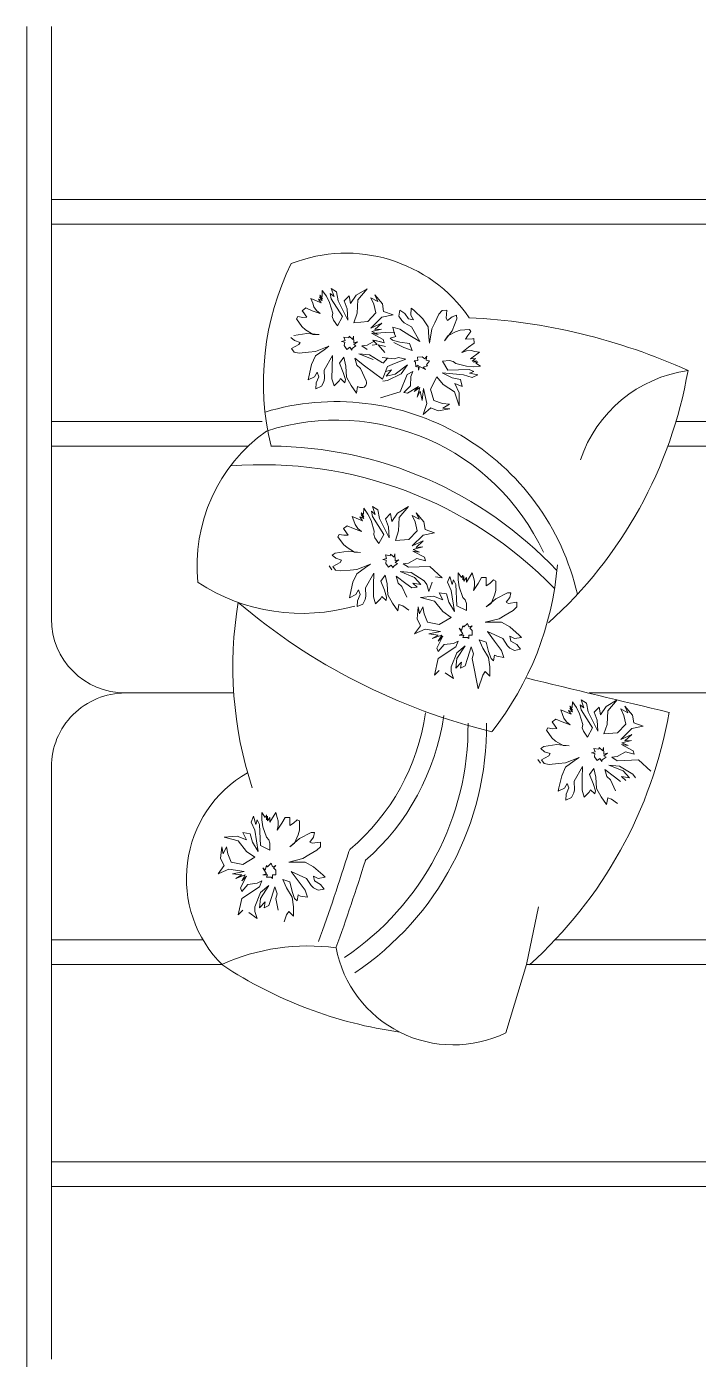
# Model space of a CAD drawing. Header units: inches. Extents: x 921646 to 2157952, y -92667 to 262089.
# Drawn here: x 2000864 to 2001343, y 203567 to 204517 of the extents above; entities that cross this region are included whole.
import ezdxf

# ---------------------------------------------------------------- set-up
doc = ezdxf.new("R2010")
doc.units = ezdxf.units.IN
doc.header["$MEASUREMENT"] = 0
doc.layers.add('09-DIMOUT', color=251, linetype='Continuous', lineweight=9)
doc.layers.add('13-VATDUNG', color=104, linetype='Continuous', lineweight=13)

# ---------------------------------------------------------------- blocks, each defined once
blk = doc.blocks.new('SSSSSSSSS')
at = {"layer": '13-VATDUNG'}
for p, q in [((1578508.7, 81948.4), (1578508.7, 80268.4)), ((1578488.7, 80868.4), (1578488.7, 81348.4)), ((1577913.6, 81208.4), (1578488.7, 81208.4)), ((1577913.6, 81188.4), (1578488.7, 81188.4)), ((1578120.3, 81083.9), (1578103.4, 81028.4)), ((1577913.6, 81028.4), (1578103.4, 81028.4)), ((1578103.4, 81028.4), (1578093.7, 80981.7)), ((1578350.4, 81028.4), (1578488.7, 81028.4)), ((1577913.6, 81008.4), (1578080.2, 81008.4)), ((1578365.8, 81008.4), (1578488.7, 81008.4)), ((1578292.3, 80981.6), (1578292.3, 80989.2)), ((1578292.3, 80989.2), (1578296.1, 80985.4)), ((1578298, 80988.3), (1578300, 80994)), ((1578321.9, 80991.2), (1578328.5, 80986.4)), ((1578323.8, 80985.4), (1578321.9, 80991.2)), ((1578293.3, 80974), (1578292.3, 80981.6)), ((1578296.1, 80985.4), (1578298, 80988.3)), ((1578304.7, 80984.5), (1578306.6, 80975)), ((1578310.4, 80975), (1578312.3, 80980.7)), ((1578312.3, 80980.7), (1578316.1, 80982.6)), ((1578315.2, 80977.8), (1578320, 80982.6)), ((1578316.1, 80982.6), (1578315.2, 80977.8)), ((1578320, 80982.6), (1578319, 80975)), ((1578319, 80970.2), (1578323.8, 80981.6)), ((1578323.8, 80981.6), (1578323.8, 80985.4)), ((1578333.3, 80984.5), (1578337.1, 80988.3)), ((1578337.1, 80988.3), (1578334.2, 80975)), ((1578267.6, 80967.3), (1578272.3, 80968.3)), ((1578272.3, 80968.3), (1578276.1, 80966.4)), ((1578282.8, 80968.3), (1578280.9, 80974)), ((1578280.9, 80974), (1578286.6, 80973.1)), ((1578288.5, 80960.7), (1578282.8, 80968.3)), ((1578286.6, 80973.1), (1578288.5, 80972.1)), ((1578288.5, 80972.1), (1578289.5, 80976.9)), ((1578289.5, 80976.9), (1578291.4, 80975)), ((1578291.4, 80975), (1578293.3, 80969.2)), ((1578298, 80966.4), (1578293.3, 80974)), ((1578293.3, 80969.2), (1578295.2, 80961.6)), ((1578306.6, 80975), (1578305.7, 80971.2)), ((1578305.7, 80971.2), (1578307.6, 80965.4)), ((1578307.6, 80965.4), (1578310.4, 80975)), ((1578319, 80975), (1578312.3, 80964.5)), ((1578312.3, 80964.5), (1578319, 80970.2)), ((1578334.2, 80975), (1578320, 80965.4)), ((1578329.5, 80963.5), (1578334.2, 80969.2)), ((1578334.2, 80969.2), (1578335.2, 80966.4)), ((1578266.6, 80957.8), (1578272.3, 80958.8)), ((1578268.5, 80955.9), (1578266.6, 80957.8)), ((1578270.4, 80963.5), (1578267.6, 80967.3)), ((1578275.2, 80960.7), (1578270.4, 80963.5)), ((1578272.3, 80958.8), (1578276.1, 80956.9)), ((1578276.1, 80956.9), (1578275.2, 80960.7)), ((1578276.1, 80966.4), (1578278, 80964.5)), ((1578278, 80964.5), (1578281.9, 80958.8)), ((1578281.9, 80958.8), (1578294.2, 80953.1)), ((1578294.2, 80953.1), (1578288.5, 80960.7)), ((1578295.2, 80961.6), (1578300.9, 80959.7)), ((1578300.9, 80959.7), (1578298, 80966.4)), ((1578309.5, 80955.9), (1578309.5, 80958.8)), ((1578309.5, 80958.8), (1578310.4, 80957.8)), ((1578310.4, 80957.8), (1578314.2, 80957.8)), ((1578314.2, 80957.8), (1578313.3, 80955.9)), ((1578320, 80965.4), (1578318, 80960.7)), ((1578318, 80960.7), (1578321.9, 80962.6)), ((1578321.9, 80962.6), (1578329.5, 80963.5)), ((1578335.2, 80966.4), (1578330.4, 80956.9)), ((1578330.4, 80956.9), (1578334.2, 80960.7)), ((1578334.2, 80960.7), (1578331.4, 80955.9)), ((1578331.4, 80955.9), (1578339, 80958.8)), ((1578339, 80958.8), (1578334.2, 80955.9)), ((1578276.1, 80949.2), (1578268.5, 80955.9)), ((1578282.8, 80945.4), (1578276.1, 80949.2)), ((1578306.6, 80955.9), (1578309.5, 80955.9)), ((1578306.6, 80952.1), (1578306.6, 80955.9)), ((1578308.5, 80950.2), (1578306.6, 80952.1)), ((1578306.6, 80948.3), (1578308.5, 80950.2)), ((1578309.5, 80949.2), (1578306.6, 80948.3)), ((1578310.4, 80946.4), (1578309.5, 80949.2)), ((1578313.3, 80949.2), (1578310.4, 80946.4)), ((1578313.3, 80955.9), (1578317.1, 80955.9)), ((1578314.2, 80948.3), (1578313.3, 80949.2)), ((1578317.1, 80955.9), (1578314.2, 80955)), ((1578314.2, 80955), (1578317.1, 80950.2)), ((1578315.2, 80952.1), (1578314.2, 80948.3)), ((1578317.1, 80950.2), (1578315.2, 80952.1)), ((1578333.3, 80947.3), (1578323.8, 80941.6)), ((1578341.9, 80955), (1578332.3, 80953.1)), ((1578332.3, 80953.1), (1578344.7, 80951.1)), ((1578342.8, 80945.4), (1578333.3, 80947.3)), ((1578334.2, 80955.9), (1578341.9, 80955)), ((1578344.7, 80951.1), (1578353.3, 80955)), ((1578353.3, 80955), (1578348.5, 80948.3)), ((1578348.5, 80948.3), (1578351.4, 80942.6)), ((1578270.4, 80933.1), (1578273.3, 80935.9)), ((1578273.3, 80935.9), (1578279.9, 80939.7)), ((1578279.9, 80939.7), (1578284.7, 80942.6)), ((1578291.4, 80945.4), (1578282.8, 80945.4)), ((1578284.7, 80942.6), (1578296.1, 80945.4)), ((1578296.1, 80945.4), (1578291.4, 80945.4)), ((1578319, 80932.1), (1578311.4, 80935.9)), ((1578311.4, 80935.9), (1578311.4, 80930.2)), ((1578325.7, 80929.2), (1578320.9, 80936.9)), ((1578320.9, 80936.9), (1578323.8, 80919.7)), ((1578323.8, 80941.6), (1578330.4, 80936.9)), ((1578330.4, 80936.9), (1578337.1, 80928.3)), ((1578345.7, 80938.8), (1578342.8, 80945.4)), ((1578346.6, 80933.1), (1578345.7, 80938.8)), ((1578349.5, 80938.8), (1578346.6, 80933.1)), ((1578350.4, 80933.1), (1578349.5, 80938.8)), ((1578351.4, 80942.6), (1578350.4, 80933.1)), ((1578270.4, 80929.2), (1578270.4, 80933.1)), ((1578277.1, 80930.2), (1578270.4, 80929.2)), ((1578275.2, 80921.6), (1578276.1, 80925.4)), ((1578276.1, 80925.4), (1578279, 80929.2)), ((1578279, 80929.2), (1578277.1, 80930.2)), ((1578287.6, 80926.4), (1578278, 80921.6)), ((1578295.2, 80933.1), (1578287.6, 80926.4)), ((1578288.5, 80923.5), (1578291.4, 80930.2)), ((1578291.4, 80930.2), (1578295.2, 80933.1)), ((1578311.4, 80930.2), (1578312.3, 80927.3)), ((1578312.3, 80927.3), (1578314.2, 80925.4)), ((1578314.2, 80925.4), (1578317.1, 80916.9)), ((1578320, 80915), (1578319, 80932.1)), ((1578327.6, 80922.6), (1578325.7, 80929.2)), ((1578338.1, 80924.5), (1578330.4, 80927.3)), ((1578330.4, 80927.3), (1578333.3, 80921.6)), ((1578337.1, 80928.3), (1578348.5, 80925.4)), ((1578348.5, 80925.4), (1578338.1, 80924.5)), ((1578278, 80921.6), (1578275.2, 80921.6)), ((1578287.6, 80919.7), (1578288.5, 80923.5)), ((1578287.6, 80912.1), (1578287.6, 80919.7)), ((1578292.3, 80914), (1578289.5, 80911.1)), ((1578295.2, 80915.9), (1578292.3, 80914)), ((1578295.2, 80910.2), (1578295.2, 80915.9)), ((1578301.9, 80914), (1578299, 80909.2)), ((1578301.9, 80914), (1578299, 80909.2)), ((1578305.7, 80919.7), (1578301.9, 80914)), ((1578305.7, 80919.7), (1578301.9, 80914)), ((1578304.7, 80915.9), (1578305.7, 80919.7)), ((1578304.7, 80912.1), (1578304.7, 80915.9)), ((1578304.7, 80912.1), (1578304.7, 80915.9)), ((1578317.1, 80916.9), (1578318, 80911.1)), ((1578317.1, 80916.9), (1578318, 80911.1)), ((1578321.9, 80911.1), (1578320, 80915)), ((1578321.9, 80911.1), (1578320, 80915)), ((1578322.8, 80915), (1578321.9, 80911.1)), ((1578322.8, 80915), (1578321.9, 80911.1)), ((1578324.7, 80908.3), (1578322.8, 80915)), ((1578323.8, 80919.7), (1578326.6, 80913)), ((1578323.8, 80919.7), (1578326.6, 80913)), ((1578333.3, 80921.6), (1578327.6, 80922.6)), ((1578289.5, 80911.1), (1578287.6, 80912.1)), ((1578295.2, 80909.2), (1578295.2, 80910.2)), ((1578299, 80909.2), (1578295.2, 80909.2)), ((1578305.7, 80909.2), (1578304.7, 80912.1)), ((1578305.7, 80909.2), (1578304.7, 80912.1)), ((1578306.6, 80905.4), (1578305.7, 80909.2)), ((1578311.4, 80913), (1578306.6, 80905.4)), ((1578311.4, 80909.2), (1578311.4, 80913)), ((1578311.4, 80909.2), (1578311.4, 80913)), ((1578313.3, 80912.1), (1578311.4, 80909.2)), ((1578313.3, 80912.1), (1578311.4, 80909.2)), ((1578313.3, 80908.3), (1578313.3, 80912.1)), ((1578314.2, 80911.1), (1578313.3, 80908.3)), ((1578314.2, 80907.3), (1578314.2, 80911.1)), ((1578315.2, 80909.2), (1578314.2, 80907.3)), ((1578318, 80905.4), (1578315.2, 80909.2)), ((1578318, 80911.1), (1578318, 80905.4)), ((1578326.6, 80913), (1578324.7, 80908.3)), ((1578034.4, 80894.6), (1578029.6, 80898.1)), ((1578037.6, 80893.4), (1578034.4, 80894.6)), ((1578038.5, 80898.7), (1578037.6, 80893.4)), ((1578042.9, 80892.5), (1578038.5, 80898.7)), ((1578046.6, 80885.7), (1578042.9, 80892.5)), ((1578056.7, 80892.9), (1578052.6, 80888.8)), ((1578058.4, 80887.1), (1578056.7, 80892.9)), ((1578067, 80893.2), (1578065, 80889.4)), ((1578071.4, 80895.2), (1578067, 80893.2)), ((1578071.3, 80890.4), (1578071.4, 80895.2)), ((1578031.2, 80887.6), (1578035.2, 80878.7)), ((1578047.1, 80876.7), (1578046.6, 80885.7)), ((1578048, 80890.2), (1578047.6, 80887.6)), ((1578047.6, 80887.6), (1578049.4, 80881.8)), ((1578051.6, 80886.9), (1578048, 80890.2)), ((1578049.4, 80881.8), (1578052.2, 80874.5)), ((1578052.6, 80888.8), (1578051.6, 80886.9)), ((1578058.2, 80877.6), (1578058.4, 80887.1)), ((1578065, 80889.4), (1578064.5, 80886.8)), ((1578064.5, 80886.8), (1578064.7, 80879.9)), ((1578069.1, 80885.3), (1578071.3, 80890.4)), ((1578070.5, 80881.7), (1578069.1, 80885.3)), ((1578072.5, 80885.5), (1578070.5, 80881.7)), ((1578077.7, 80888), (1578072.5, 80885.5)), ((1578074.9, 80875.5), (1578077.3, 80885.3)), ((1578077.3, 80885.3), (1578077.7, 80888)), ((1578002.6, 80871.9), (1578012.7, 80862.7)), ((1578017.3, 80874.2), (1578015.1, 80877.3)), ((1578027.9, 80867.7), (1578017.3, 80874.2)), ((1578019.9, 80877.2), (1578025.1, 80871.6)), ((1578026.5, 80876.1), (1578019.9, 80877.2)), ((1578023, 80879.4), (1578026.5, 80876.1)), ((1578025.1, 80871.6), (1578036.6, 80866.9)), ((1578032.1, 80876.5), (1578027.2, 80880.1)), ((1578039.9, 80870.4), (1578032.1, 80876.5)), ((1578035.2, 80878.7), (1578038.2, 80876.2)), ((1578038.2, 80876.2), (1578039.9, 80870.4)), ((1578048.7, 80869.6), (1578047.1, 80876.7)), ((1578052.2, 80874.5), (1578048.7, 80869.6)), ((1578064.7, 80879.9), (1578058, 80868.1)), ((1578058, 80868.1), (1578058.2, 80877.6)), ((1578071.7, 80868.5), (1578074.9, 80875.5)), ((1578012.7, 80862.7), (1578029.8, 80863.3)), ((1578030, 80859.8), (1578023.2, 80856.2)), ((1578036.6, 80866.9), (1578027.9, 80867.7)), ((1578029.8, 80863.3), (1578034.2, 80860.5)), ((1578034.2, 80860.5), (1578030, 80859.8)), ((1578042, 80862.6), (1578038.9, 80860.4)), ((1578038.9, 80860.4), (1578040.8, 80859.4)), ((1578042.2, 80863.9), (1578042, 80862.6)), ((1578043.9, 80861.6), (1578042.2, 80863.9)), ((1578046.2, 80863.2), (1578043.9, 80861.6)), ((1578048.4, 80860.1), (1578046.2, 80863.2)), ((1578048, 80857.5), (1578048.4, 80860.1)), ((1578071.8, 80865.1), (1578060.8, 80860.8)), ((1578060.8, 80860.8), (1578064.7, 80863.5)), ((1578064.7, 80863.5), (1578071.7, 80868.5)), ((1578077.4, 80865.5), (1578071.8, 80865.1)), ((1578085, 80866.3), (1578077.4, 80865.5)), ((1578089, 80865.6), (1578085, 80866.3)), ((1578085.2, 80859.4), (1578091.2, 80862.5)), ((1578091.2, 80862.5), (1578089, 80865.6)), ((1578094.3, 80862.3), (1578092, 80865.4)), ((1578016, 80858.1), (1578016.9, 80855.2)), ((1578023.2, 80856.2), (1578016, 80858.1)), ((1578016.9, 80855.2), (1578026.3, 80850.2)), ((1578026.1, 80848.9), (1578018.2, 80846.8)), ((1578026.3, 80850.2), (1578021, 80851.1)), ((1578021, 80851.1), (1578026.1, 80848.9)), ((1578040.8, 80859.4), (1578037.7, 80857.2)), ((1578037.7, 80857.2), (1578040.6, 80858)), ((1578040.6, 80858), (1578041, 80852.5)), ((1578041, 80852.5), (1578041.5, 80855.2)), ((1578041.5, 80855.2), (1578044.4, 80852.6)), ((1578044.4, 80852.6), (1578044.7, 80853.9)), ((1578044.7, 80853.9), (1578048.7, 80853.3)), ((1578047.8, 80856.1), (1578050.7, 80857)), ((1578048.7, 80853.3), (1578047.8, 80856.1)), ((1578050.7, 80857), (1578048, 80857.5)), ((1578073.6, 80851.1), (1578068.8, 80851.2)), ((1578068.8, 80851.2), (1578078.9, 80850.2)), ((1578079.8, 80847.4), (1578073.6, 80851.1)), ((1578078.9, 80850.2), (1578089.4, 80851.9)), ((1578084.2, 80857.5), (1578085.2, 80859.4)), ((1578088.7, 80856.1), (1578084.2, 80857.5)), ((1578091.7, 80853.5), (1578088.7, 80856.1)), ((1578089.4, 80851.9), (1578091.7, 80853.5)), ((1578026.9, 80846), (1578018, 80837.2)), ((1578023.7, 80847.2), (1578018.1, 80842)), ((1578018.1, 80842), (1578026.9, 80846)), ((1578018.2, 80846.8), (1578023.7, 80847.2)), ((1578022.8, 80833.7), (1578029.5, 80840.8)), ((1578029.5, 80840.8), (1578040.6, 80841.6)), ((1578040.6, 80841.6), (1578037.9, 80833.9)), ((1578046.2, 80830.5), (1578045.7, 80839.4)), ((1578045.7, 80839.4), (1578053.3, 80823.8)), ((1578050, 80836.7), (1578054, 80844.2)), ((1578054, 80844.2), (1578057.3, 80839.5)), ((1578057.3, 80839.5), (1578058.2, 80836.6)), ((1578082.8, 80844.8), (1578079.8, 80847.4)), ((1578087.2, 80838.6), (1578082.8, 80844.8)), ((1578086.2, 80836.7), (1578087.2, 80838.6)), ((1578018, 80837.2), (1578008.8, 80835.4)), ((1578008.8, 80835.4), (1578016.5, 80832.7)), ((1578016.5, 80832.7), (1578017.5, 80826.4)), ((1578024.4, 80826.6), (1578022.8, 80833.7)), ((1578037.9, 80833.9), (1578037.4, 80823)), ((1578048.5, 80823.9), (1578046.2, 80830.5)), ((1578059.1, 80822.1), (1578050, 80836.7)), ((1578058.2, 80836.6), (1578057.7, 80834)), ((1578057.7, 80834), (1578060.4, 80825.3)), ((1578068, 80834.3), (1578074.4, 80831.9)), ((1578071, 80831.8), (1578068, 80834.3)), ((1578068, 80834.3), (1578074.4, 80831.9)), ((1578073.2, 80828.7), (1578071, 80831.8)), ((1578073.2, 80828.7), (1578071, 80831.8)), ((1578074.1, 80825.8), (1578073.2, 80828.7)), ((1578074.1, 80825.8), (1578073.2, 80828.7)), ((1578074.4, 80831.9), (1578079.5, 80829.6)), ((1578074.4, 80831.9), (1578079.5, 80829.6)), ((1578078.8, 80837.3), (1578082.2, 80837.4)), ((1578082.1, 80832.6), (1578078.8, 80837.3)), ((1578079.5, 80829.6), (1578082.6, 80831.8)), ((1578082.6, 80831.8), (1578082.1, 80832.6)), ((1578082.2, 80837.4), (1578086.2, 80836.7)), ((1578017.5, 80826.4), (1578023.8, 80819.2)), ((1578021.3, 80824.4), (1578026.9, 80821.4)), ((1578023.8, 80819.2), (1578021.3, 80824.4)), ((1578026.9, 80821.4), (1578024.4, 80826.6)), ((1578037.4, 80823), (1578029.8, 80814.1)), ((1578029.8, 80814.1), (1578038.9, 80819.4)), ((1578038.9, 80819.4), (1578043.4, 80826.1)), ((1578043.4, 80826.1), (1578044.4, 80819.8)), ((1578044.4, 80819.8), (1578048.5, 80823.9)), ((1578053.3, 80823.8), (1578054.8, 80816.7)), ((1578053.3, 80823.8), (1578054.8, 80816.7)), ((1578054.8, 80816.7), (1578059.1, 80813.9)), ((1578056.8, 80820.5), (1578059.8, 80817.9)), ((1578056.8, 80820.5), (1578059.8, 80817.9)), ((1578059.1, 80813.9), (1578056.8, 80820.5)), ((1578059.8, 80817.9), (1578059.1, 80822.1)), ((1578059.8, 80817.9), (1578059.1, 80822.1)), ((1578060.4, 80825.3), (1578062.9, 80820.1)), ((1578060.4, 80825.3), (1578062.9, 80820.1)), ((1578062.9, 80820.1), (1578066.2, 80815.5)), ((1578066, 80822.3), (1578068.4, 80820.6)), ((1578068.2, 80819.2), (1578066, 80822.3)), ((1578066.2, 80823.7), (1578069.4, 80822.5)), ((1578066.2, 80823.7), (1578069.4, 80822.5)), ((1578068.4, 80820.6), (1578066.2, 80823.7)), ((1578066.2, 80815.5), (1578066.3, 80820.2)), ((1578066.3, 80820.2), (1578068.2, 80819.2)), ((1578069.4, 80822.5), (1578067.2, 80825.6)), ((1578067.2, 80825.6), (1578075.5, 80822.1)), ((1578069.4, 80822.5), (1578067.2, 80825.6)), ((1578075.5, 80822.1), (1578074.1, 80825.8)), ((1577948.7, 80808.4), (1578052.7, 80808.4)), ((1578340.8, 80808.4), (1578428.7, 80808.4)), ((1578340.8, 80808.4), (1578428.7, 80808.4)), ((1578133.1, 80787.3), (1578133.1, 80794.9)), ((1578133.1, 80794.9), (1578136.9, 80791.1)), ((1578138.8, 80793.9), (1578142.5, 80805)), ((1578142.5, 80805), (1578147.4, 80780.6)), ((1578164.6, 80791.1), (1578162.6, 80796.8)), ((1578162.6, 80796.8), (1578169.3, 80792)), ((1578134.1, 80779.6), (1578133.1, 80787.3)), ((1578136.9, 80791.1), (1578138.8, 80793.9)), ((1578151.2, 80780.6), (1578153.1, 80786.3)), ((1578153.1, 80786.3), (1578156.9, 80788.2)), ((1578156, 80783.4), (1578160.7, 80788.2)), ((1578156.9, 80788.2), (1578156, 80783.4)), ((1578160.7, 80788.2), (1578159.8, 80780.6)), ((1578159.8, 80775.8), (1578164.6, 80787.3)), ((1578164.6, 80787.3), (1578164.6, 80791.1)), ((1578174.1, 80790.1), (1578177.9, 80793.9)), ((1578177.9, 80793.9), (1578175, 80780.6)), ((1578108.4, 80773), (1578113.1, 80773.9)), ((1578113.1, 80773.9), (1578116.9, 80772)), ((1578123.6, 80773.9), (1578121.7, 80779.6)), ((1578121.7, 80779.6), (1578127.4, 80778.7)), ((1578129.3, 80766.3), (1578123.6, 80773.9)), ((1578127.4, 80778.7), (1578129.3, 80777.7)), ((1578129.3, 80777.7), (1578130.3, 80782.5)), ((1578130.3, 80782.5), (1578132.2, 80780.6)), ((1578132.2, 80780.6), (1578134.1, 80774.9)), ((1578138.8, 80772), (1578134.1, 80779.6)), ((1578134.1, 80774.9), (1578136, 80767.3)), ((1578147.4, 80780.6), (1578146.5, 80776.8)), ((1578146.5, 80776.8), (1578148.4, 80771.1)), ((1578148.4, 80771.1), (1578151.2, 80780.6)), ((1578159.8, 80780.6), (1578153.1, 80770.1)), ((1578153.1, 80770.1), (1578159.8, 80775.8)), ((1578175, 80780.6), (1578160.7, 80771.1)), ((1578170.3, 80769.2), (1578175, 80774.9)), ((1578175, 80774.9), (1578176, 80772)), ((1578107.4, 80763.4), (1578113.1, 80764.4)), ((1578109.3, 80761.5), (1578107.4, 80763.4)), ((1578111.2, 80769.2), (1578108.4, 80773)), ((1578116, 80766.3), (1578111.2, 80769.2)), ((1578113.1, 80764.4), (1578116.9, 80762.5)), ((1578116.9, 80762.5), (1578116, 80766.3)), ((1578116.9, 80772), (1578118.8, 80770.1)), ((1578118.8, 80770.1), (1578122.6, 80764.4)), ((1578122.6, 80764.4), (1578135, 80758.7)), ((1578135, 80758.7), (1578129.3, 80766.3)), ((1578136, 80767.3), (1578141.7, 80765.3)), ((1578141.7, 80765.3), (1578138.8, 80772)), ((1578150.3, 80761.5), (1578150.3, 80764.4)), ((1578150.3, 80764.4), (1578151.2, 80763.4)), ((1578151.2, 80763.4), (1578155, 80763.4)), ((1578155, 80763.4), (1578154.1, 80761.5)), ((1578160.7, 80771.1), (1578158.8, 80766.3)), ((1578158.8, 80766.3), (1578162.6, 80768.2)), ((1578162.6, 80768.2), (1578170.3, 80769.2)), ((1578176, 80772), (1578171.2, 80762.5)), ((1578171.2, 80762.5), (1578175, 80766.3)), ((1578175, 80766.3), (1578172.2, 80761.5)), ((1578172.2, 80761.5), (1578179.8, 80764.4)), ((1578179.8, 80764.4), (1578175, 80761.5)), ((1578116.9, 80754.9), (1578109.3, 80761.5)), ((1578123.6, 80751.1), (1578116.9, 80754.9)), ((1578147.4, 80761.5), (1578150.3, 80761.5)), ((1578147.4, 80757.7), (1578147.4, 80761.5)), ((1578149.3, 80755.8), (1578147.4, 80757.7)), ((1578147.4, 80753.9), (1578149.3, 80755.8)), ((1578150.3, 80754.9), (1578147.4, 80753.9)), ((1578151.2, 80752), (1578150.3, 80754.9)), ((1578154.1, 80754.9), (1578151.2, 80752)), ((1578154.1, 80761.5), (1578157.9, 80761.5)), ((1578155, 80753.9), (1578154.1, 80754.9)), ((1578157.9, 80761.5), (1578155, 80760.6)), ((1578155, 80760.6), (1578157.9, 80755.8)), ((1578156, 80757.7), (1578155, 80753.9)), ((1578157.9, 80755.8), (1578156, 80757.7)), ((1578174.1, 80753), (1578164.6, 80747.3)), ((1578182.6, 80760.6), (1578173.1, 80758.7)), ((1578173.1, 80758.7), (1578185.5, 80756.8)), ((1578183.6, 80751.1), (1578174.1, 80753)), ((1578175, 80761.5), (1578182.6, 80760.6)), ((1578185.5, 80756.8), (1578194.1, 80760.6)), ((1578194.1, 80760.6), (1578189.3, 80753.9)), ((1578189.3, 80753.9), (1578192.2, 80748.2)), ((1578111.2, 80738.7), (1578114.1, 80741.5)), ((1578114.1, 80741.5), (1578120.7, 80745.3)), ((1578120.7, 80745.3), (1578125.5, 80748.2)), ((1578132.2, 80751.1), (1578123.6, 80751.1)), ((1578125.5, 80748.2), (1578136.9, 80751.1)), ((1578136.9, 80751.1), (1578132.2, 80751.1)), ((1578159.8, 80737.7), (1578152.2, 80741.5)), ((1578152.2, 80741.5), (1578152.2, 80735.8)), ((1578166.5, 80734.9), (1578161.7, 80742.5)), ((1578161.7, 80742.5), (1578164.6, 80725.3)), ((1578164.6, 80747.3), (1578171.2, 80742.5)), ((1578171.2, 80742.5), (1578177.9, 80733.9)), ((1578186.5, 80744.4), (1578183.6, 80751.1)), ((1578187.4, 80738.7), (1578186.5, 80744.4)), ((1578190.3, 80744.4), (1578187.4, 80738.7)), ((1578191.2, 80738.7), (1578190.3, 80744.4)), ((1578192.2, 80748.2), (1578191.2, 80738.7)), ((1578203.6, 80737.8), (1578198.7, 80741.4)), ((1578207.7, 80741.9), (1578206.8, 80736.6)), ((1578212.1, 80735.7), (1578207.7, 80741.9)), ((1578488.7, 80748.4), (1578488.7, 80268.4)), ((1578111.2, 80734.9), (1578111.2, 80738.7)), ((1578117.9, 80735.8), (1578111.2, 80734.9)), ((1578116, 80727.2), (1578116.9, 80731.1)), ((1578116.9, 80731.1), (1578119.8, 80734.9)), ((1578119.8, 80734.9), (1578117.9, 80735.8)), ((1578128.4, 80732), (1578118.8, 80727.2)), ((1578136, 80738.7), (1578128.4, 80732)), ((1578129.3, 80729.2), (1578132.2, 80735.8)), ((1578132.2, 80735.8), (1578136, 80738.7)), ((1578152.2, 80735.8), (1578153.1, 80733)), ((1578153.1, 80733), (1578155, 80731.1)), ((1578155, 80731.1), (1578157.9, 80722.5)), ((1578160.7, 80720.6), (1578159.8, 80737.7)), ((1578168.4, 80728.2), (1578166.5, 80734.9)), ((1578178.8, 80730.1), (1578171.2, 80733)), ((1578171.2, 80733), (1578174.1, 80727.2)), ((1578177.9, 80733.9), (1578189.3, 80731.1)), ((1578189.3, 80731.1), (1578178.8, 80730.1)), ((1578200.4, 80730.8), (1578204.4, 80722)), ((1578206.8, 80736.6), (1578203.6, 80737.8)), ((1578215.8, 80728.9), (1578212.1, 80735.7)), ((1578217.2, 80733.5), (1578216.8, 80730.8)), ((1578216.8, 80730.8), (1578218.5, 80725.1)), ((1578220.8, 80730.2), (1578217.2, 80733.5)), ((1578221.8, 80732), (1578220.8, 80730.2)), ((1578225.9, 80736.1), (1578221.8, 80732)), ((1578227.6, 80730.4), (1578225.9, 80736.1)), ((1578227.4, 80720.9), (1578227.6, 80730.4)), ((1578234.2, 80732.7), (1578233.7, 80730)), ((1578233.7, 80730), (1578233.9, 80723.2)), ((1578236.2, 80736.5), (1578234.2, 80732.7)), ((1578240.6, 80738.4), (1578236.2, 80736.5)), ((1578238.3, 80728.6), (1578240.5, 80733.7)), ((1578240.5, 80733.7), (1578240.6, 80738.4)), ((1578246.9, 80731.2), (1578241.7, 80728.7)), ((1578246.4, 80728.6), (1578246.9, 80731.2)), ((1578118.8, 80727.2), (1578116, 80727.2)), ((1578128.4, 80725.3), (1578129.3, 80729.2)), ((1578128.4, 80717.7), (1578128.4, 80725.3)), ((1578133.1, 80719.6), (1578130.3, 80716.8)), ((1578136, 80721.5), (1578133.1, 80719.6)), ((1578136, 80715.8), (1578136, 80721.5)), ((1578142.6, 80719.6), (1578139.8, 80714.9)), ((1578142.6, 80719.6), (1578139.8, 80714.9)), ((1578146.5, 80725.3), (1578142.6, 80719.6)), ((1578146.5, 80725.3), (1578142.6, 80719.6)), ((1578145.5, 80721.5), (1578146.5, 80725.3)), ((1578145.5, 80717.7), (1578145.5, 80721.5)), ((1578145.5, 80717.7), (1578145.5, 80721.5)), ((1578157.9, 80722.5), (1578158.8, 80716.8)), ((1578157.9, 80722.5), (1578158.8, 80716.8)), ((1578162.6, 80716.8), (1578160.7, 80720.6)), ((1578162.6, 80716.8), (1578160.7, 80720.6)), ((1578163.6, 80720.6), (1578162.6, 80716.8)), ((1578163.6, 80720.6), (1578162.6, 80716.8)), ((1578165.5, 80713.9), (1578163.6, 80720.6)), ((1578164.6, 80725.3), (1578167.4, 80718.7)), ((1578164.6, 80725.3), (1578167.4, 80718.7)), ((1578174.1, 80727.2), (1578168.4, 80728.2)), ((1578182.6, 80726.3), (1578179.9, 80718.6)), ((1578184.3, 80720.6), (1578182.6, 80726.3)), ((1578186.5, 80717.5), (1578184.3, 80720.6)), ((1578189.1, 80720.5), (1578194.3, 80714.8)), ((1578195.7, 80719.3), (1578189.1, 80720.5)), ((1578196.4, 80723.3), (1578192.2, 80722.7)), ((1578192.2, 80722.7), (1578195.7, 80719.3)), ((1578201.3, 80719.8), (1578196.4, 80723.3)), ((1578209.1, 80713.7), (1578201.3, 80719.8)), ((1578204.4, 80722), (1578207.4, 80719.4)), ((1578207.4, 80719.4), (1578209.1, 80713.7)), ((1578216.3, 80720), (1578215.8, 80728.9)), ((1578217.9, 80712.9), (1578216.3, 80720)), ((1578218.5, 80725.1), (1578221.4, 80717.8)), ((1578233.9, 80723.2), (1578227.2, 80711.3)), ((1578227.2, 80711.3), (1578227.4, 80720.9)), ((1578239.7, 80724.9), (1578238.3, 80728.6)), ((1578241.7, 80728.7), (1578239.7, 80724.9)), ((1578244.1, 80718.7), (1578246.4, 80728.6)), ((1578130.3, 80716.8), (1578128.4, 80717.7)), ((1578136, 80714.9), (1578136, 80715.8)), ((1578139.8, 80714.9), (1578136, 80714.9)), ((1578146.5, 80714.9), (1578145.5, 80717.7)), ((1578146.5, 80714.9), (1578145.5, 80717.7)), ((1578147.4, 80711.1), (1578146.5, 80714.9)), ((1578152.2, 80718.7), (1578147.4, 80711.1)), ((1578152.2, 80714.9), (1578152.2, 80718.7)), ((1578152.2, 80714.9), (1578152.2, 80718.7)), ((1578154.1, 80717.7), (1578152.2, 80714.9)), ((1578154.1, 80717.7), (1578152.2, 80714.9)), ((1578154.1, 80713.9), (1578154.1, 80717.7)), ((1578155, 80716.8), (1578154.1, 80713.9)), ((1578155, 80713), (1578155, 80716.8)), ((1578156, 80714.9), (1578155, 80713)), ((1578158.8, 80711.1), (1578156, 80714.9)), ((1578158.8, 80716.8), (1578158.8, 80711.1)), ((1578167.4, 80718.7), (1578165.5, 80713.9)), ((1578177.1, 80714.3), (1578171.8, 80715.2)), ((1578171.8, 80715.2), (1578181.9, 80706)), ((1578197, 80710.9), (1578186.5, 80717.5)), ((1578194.3, 80714.8), (1578205.8, 80710.1)), ((1578205.8, 80710.1), (1578197, 80710.9)), ((1578221.4, 80717.8), (1578217.9, 80712.9)), ((1578233.9, 80706.8), (1578240.9, 80711.8)), ((1578240.9, 80711.8), (1578244.1, 80718.7)), ((1578246.5, 80708.8), (1578241, 80708.3)), ((1578254.2, 80709.5), (1578246.5, 80708.8)), ((1578258.2, 80708.9), (1578254.2, 80709.5)), ((1578260.4, 80705.8), (1578258.2, 80708.9)), ((1578263.4, 80705.5), (1578261.2, 80708.6)), ((1578181.9, 80706), (1578199, 80706.5)), ((1578192.4, 80699.4), (1578185.2, 80701.3)), ((1578185.2, 80701.3), (1578186.1, 80698.4)), ((1578186.1, 80698.4), (1578195.5, 80693.4)), ((1578199.1, 80703.1), (1578192.4, 80699.4)), ((1578199, 80706.5), (1578203.3, 80703.7)), ((1578203.3, 80703.7), (1578199.1, 80703.1)), ((1578210, 80702.6), (1578206.9, 80700.4)), ((1578206.9, 80700.4), (1578209.8, 80701.3)), ((1578211.2, 80705.8), (1578208.1, 80703.6)), ((1578208.1, 80703.6), (1578210, 80702.6)), ((1578209.8, 80701.3), (1578210.2, 80695.7)), ((1578210.2, 80695.7), (1578210.6, 80698.4)), ((1578210.6, 80698.4), (1578213.6, 80695.8)), ((1578211.4, 80707.1), (1578211.2, 80705.8)), ((1578213.1, 80704.8), (1578211.4, 80707.1)), ((1578215.4, 80706.5), (1578213.1, 80704.8)), ((1578217.6, 80703.4), (1578215.4, 80706.5)), ((1578217, 80699.4), (1578219.8, 80700.3)), ((1578217.8, 80696.5), (1578217, 80699.4)), ((1578217.2, 80700.7), (1578217.6, 80703.4)), ((1578219.8, 80700.3), (1578217.2, 80700.7)), ((1578241, 80708.3), (1578230, 80704)), ((1578230, 80704), (1578233.9, 80706.8)), ((1578253.4, 80700.8), (1578254.4, 80702.7)), ((1578257.9, 80699.3), (1578253.4, 80700.8)), ((1578254.4, 80702.7), (1578260.4, 80705.8)), ((1578260.9, 80696.8), (1578257.9, 80699.3)), ((1578196.1, 80689.2), (1578187.2, 80680.5)), ((1578192.9, 80690.4), (1578187.3, 80685.2)), ((1578187.3, 80685.2), (1578196.1, 80689.2)), ((1578195.2, 80692.1), (1578187.4, 80690)), ((1578187.4, 80690), (1578192.9, 80690.4)), ((1578195.5, 80693.4), (1578190.2, 80694.3)), ((1578190.2, 80694.3), (1578195.2, 80692.1)), ((1578213.6, 80695.8), (1578213.9, 80697.2)), ((1578213.9, 80697.2), (1578217.8, 80696.5)), ((1578219.2, 80679.9), (1578223.1, 80687.4)), ((1578223.1, 80687.4), (1578226.5, 80682.8)), ((1578242.8, 80694.4), (1578238, 80694.5)), ((1578238, 80694.5), (1578248.1, 80693.5)), ((1578248.9, 80690.6), (1578242.8, 80694.4)), ((1578248.1, 80693.5), (1578258.6, 80695.1)), ((1578251.9, 80688), (1578248.9, 80690.6)), ((1578256.4, 80681.8), (1578251.9, 80688)), ((1578258.6, 80695.1), (1578260.9, 80696.8)), ((1578187.2, 80680.5), (1578178, 80678.6)), ((1578178, 80678.6), (1578185.7, 80675.9)), ((1578192, 80676.9), (1578198.7, 80684)), ((1578193.6, 80669.8), (1578192, 80676.9)), ((1578198.7, 80684), (1578209.7, 80684.9)), ((1578207.1, 80677.1), (1578206.6, 80666.3)), ((1578209.7, 80684.9), (1578207.1, 80677.1)), ((1578215.4, 80673.7), (1578214.8, 80682.7)), ((1578214.8, 80682.7), (1578222.5, 80667)), ((1578228.3, 80665.4), (1578219.2, 80679.9)), ((1578226.5, 80682.8), (1578227.3, 80679.9)), ((1578227.3, 80679.9), (1578226.9, 80677.2)), ((1578226.9, 80677.2), (1578229.5, 80668.6)), ((1578237.2, 80677.5), (1578243.6, 80675.1)), ((1578240.2, 80675), (1578237.2, 80677.5)), ((1578237.2, 80677.5), (1578243.6, 80675.1)), ((1578247.9, 80680.5), (1578251.4, 80680.6)), ((1578251.3, 80675.9), (1578247.9, 80680.5)), ((1578251.4, 80680.6), (1578255.4, 80680)), ((1578255.4, 80680), (1578256.4, 80681.8)), ((1578185.7, 80675.9), (1578186.7, 80669.6)), ((1578186.7, 80669.6), (1578193, 80662.4)), ((1578190.5, 80667.6), (1578196.1, 80664.6)), ((1578193, 80662.4), (1578190.5, 80667.6)), ((1578196.1, 80664.6), (1578193.6, 80669.8)), ((1578206.6, 80666.3), (1578199, 80657.3)), ((1578208.1, 80662.6), (1578212.6, 80669.4)), ((1578212.6, 80669.4), (1578213.6, 80663.1)), ((1578213.6, 80663.1), (1578217.7, 80667.2)), ((1578217.7, 80667.2), (1578215.4, 80673.7)), ((1578222.5, 80667), (1578224, 80660)), ((1578222.5, 80667), (1578224, 80660)), ((1578229, 80661.2), (1578228.3, 80665.4)), ((1578229, 80661.2), (1578228.3, 80665.4)), ((1578229.5, 80668.6), (1578232.1, 80663.4)), ((1578229.5, 80668.6), (1578232.1, 80663.4)), ((1578235.2, 80665.6), (1578237.6, 80663.8)), ((1578237.4, 80662.5), (1578235.2, 80665.6)), ((1578235.4, 80666.9), (1578238.6, 80665.7)), ((1578235.4, 80666.9), (1578238.6, 80665.7)), ((1578237.6, 80663.8), (1578235.4, 80666.9)), ((1578238.6, 80665.7), (1578236.4, 80668.8)), ((1578236.4, 80668.8), (1578244.7, 80665.4)), ((1578238.6, 80665.7), (1578236.4, 80668.8)), ((1578242.4, 80671.9), (1578240.2, 80675)), ((1578242.4, 80671.9), (1578240.2, 80675)), ((1578243.3, 80669), (1578242.4, 80671.9)), ((1578243.3, 80669), (1578242.4, 80671.9)), ((1578244.7, 80665.4), (1578243.3, 80669)), ((1578243.6, 80675.1), (1578248.7, 80672.9)), ((1578243.6, 80675.1), (1578248.7, 80672.9)), ((1578248.7, 80672.9), (1578251.8, 80675.1)), ((1578251.8, 80675.1), (1578251.3, 80675.9)), ((1578199, 80657.3), (1578208.1, 80662.6)), ((1578224, 80660), (1578228.3, 80657.2)), ((1578226, 80663.7), (1578229, 80661.2)), ((1578226, 80663.7), (1578229, 80661.2)), ((1578228.3, 80657.2), (1578226, 80663.7)), ((1578232.1, 80663.4), (1578235.4, 80658.7)), ((1578235.4, 80658.7), (1578235.5, 80663.5)), ((1578235.5, 80663.5), (1578237.4, 80662.5)), ((1577913.6, 80608.4), (1577988.9, 80608.4)), ((1578329.2, 80608.4), (1578488.7, 80608.4)), ((1577913.6, 80588.4), (1577982.2, 80588.4)), ((1578175, 80579.8), (1578165.6, 80578.1)), ((1578180.9, 80577.4), (1578175, 80579.8)), ((1578187.2, 80582.7), (1578180.9, 80577.4)), ((1578184.1, 80573.9), (1578187.2, 80582.7)), ((1578317.8, 80588.4), (1578488.7, 80588.4)), ((1578158.1, 80575.6), (1578158, 80565.1)), ((1578161.9, 80564.5), (1578158.1, 80575.6)), ((1578165.6, 80578.1), (1578171.3, 80577.6)), ((1578171.3, 80577.6), (1578165.9, 80574.3)), ((1578165.9, 80574.3), (1578171.6, 80573.8)), ((1578171.6, 80573.8), (1578178.5, 80571.5)), ((1578178.5, 80571.5), (1578181.2, 80562.2)), ((1578186.9, 80561.7), (1578184.1, 80573.9)), ((1578188.1, 80571.3), (1578186.9, 80561.7)), ((1578189.6, 80563.8), (1578188.1, 80571.3)), ((1578192.1, 80568.7), (1578189.6, 80563.8)), ((1578189.9, 80560.9), (1578192.1, 80568.7)), ((1578221.7, 80569.2), (1578205.8, 80564.4)), ((1578155.5, 80560.1), (1578156.9, 80554.5)), ((1578161.4, 80557.7), (1578155.5, 80560.1)), ((1578158, 80565.1), (1578161.4, 80557.7)), ((1578170.9, 80558.5), (1578161.9, 80564.5)), ((1578176.2, 80552.2), (1578170.9, 80558.5)), ((1578181.2, 80562.2), (1578176.2, 80552.2)), ((1578194.4, 80564.2), (1578189.9, 80560.9)), ((1578200, 80565.5), (1578190.9, 80560.1)), ((1578190.9, 80560.1), (1578194.4, 80564.2)), ((1578197.2, 80552), (1578197.6, 80559.6)), ((1578197.6, 80559.6), (1578202.9, 80564.8)), ((1578202.9, 80564.8), (1578200, 80565.5)), ((1578205.8, 80564.4), (1578200.2, 80550.3)), ((1578240.4, 80560.1), (1578238.5, 80560.8)), ((1578241.3, 80565.4), (1578240.4, 80560.1)), ((1578245.7, 80559.2), (1578241.3, 80565.4)), ((1578249.3, 80552.4), (1578245.7, 80559.2)), ((1578259.4, 80559.6), (1578255.3, 80555.5)), ((1578261.2, 80553.9), (1578259.4, 80559.6)), ((1578269.7, 80559.9), (1578267.7, 80556.2)), ((1578274.1, 80561.9), (1578269.7, 80559.9)), ((1578274, 80557.2), (1578274.1, 80561.9)), ((1578147.5, 80552.8), (1578142.9, 80550.6)), ((1578142.9, 80550.6), (1578149.7, 80549.2)), ((1578149.7, 80549.2), (1578146, 80547.9)), ((1578149.7, 80549.2), (1578146, 80547.9)), ((1578146, 80547.9), (1578149.9, 80546.3)), ((1578146, 80547.9), (1578149.9, 80546.3)), ((1578154.4, 80550.5), (1578147.5, 80552.8)), ((1578154.4, 80550.5), (1578147.5, 80552.8)), ((1578149.9, 80546.3), (1578167.1, 80546.7)), ((1578171.7, 80549), (1578154.4, 80550.5)), ((1578156.9, 80554.5), (1578163.7, 80553.1)), ((1578163.7, 80553.1), (1578171.7, 80549)), ((1578167.1, 80546.7), (1578171.5, 80539.4)), ((1578191, 80546.7), (1578190.2, 80543.8)), ((1578191.3, 80542.9), (1578191, 80546.7)), ((1578195.6, 80548), (1578197.2, 80552)), ((1578200.2, 80550.3), (1578195.6, 80548)), ((1578209.8, 80550.1), (1578199.9, 80542.6)), ((1578199.9, 80542.6), (1578205.1, 80549.7)), ((1578205.1, 80549.7), (1578216.1, 80555.3)), ((1578217.3, 80551.6), (1578209.8, 80550.1)), ((1578213, 80546.5), (1578217.3, 80551.6)), ((1578217.6, 80547.8), (1578213, 80546.5)), ((1578216, 80543.9), (1578220.1, 80554)), ((1578216.1, 80555.3), (1578219.9, 80555.6)), ((1578234.8, 80543.3), (1578220.1, 80554)), ((1578233.5, 80555.4), (1578237.9, 80545.5)), ((1578249.9, 80543.5), (1578249.3, 80552.4)), ((1578250.8, 80557), (1578250.3, 80554.3)), ((1578250.3, 80554.3), (1578252.1, 80548.6)), ((1578254.3, 80553.6), (1578250.8, 80557)), ((1578252.1, 80548.6), (1578255, 80541.2)), ((1578255.3, 80555.5), (1578254.3, 80553.6)), ((1578267.5, 80546.7), (1578260.7, 80534.8)), ((1578260.9, 80544.3), (1578261.2, 80553.9)), ((1578267.7, 80556.2), (1578267.3, 80553.5)), ((1578267.3, 80553.5), (1578267.5, 80546.7)), ((1578271.8, 80552.1), (1578274, 80557.2)), ((1578273.2, 80548.4), (1578271.8, 80552.1)), ((1578275.2, 80552.2), (1578273.2, 80548.4)), ((1578280.4, 80554.7), (1578275.2, 80552.2)), ((1578277.7, 80542.2), (1578280, 80552.1)), ((1578280, 80552.1), (1578280.4, 80554.7)), ((1578146.3, 80544.1), (1578140.6, 80543.7)), ((1578140.6, 80543.7), (1578144.6, 80541.1)), ((1578148.7, 80537.6), (1578141.5, 80532.3)), ((1578144.6, 80541.1), (1578142.8, 80540)), ((1578142.8, 80540), (1578146.6, 80540.3)), ((1578146.6, 80540.3), (1578143.8, 80539.2)), ((1578143.8, 80539.2), (1578147.6, 80539.5)), ((1578147.6, 80539.5), (1578144.9, 80537.3)), ((1578147.6, 80539.5), (1578144.9, 80537.3)), ((1578144.9, 80537.3), (1578148.7, 80537.6)), ((1578144.9, 80537.3), (1578148.7, 80537.6)), ((1578152, 80543.6), (1578146.3, 80544.1)), ((1578152, 80543.6), (1578146.3, 80544.1)), ((1578160.8, 80541.5), (1578152, 80543.6)), ((1578162.9, 80539.7), (1578160.8, 80541.5)), ((1578165.8, 80539), (1578162.9, 80539.7)), ((1578171.5, 80539.4), (1578165.8, 80539)), ((1578184.6, 80542.4), (1578182, 80539.3)), ((1578182, 80539.3), (1578184.9, 80538.6)), ((1578187.3, 80544.5), (1578183.6, 80543.2)), ((1578183.6, 80543.2), (1578184.6, 80542.4)), ((1578184.9, 80538.6), (1578184.2, 80535.6)), ((1578184.2, 80535.6), (1578185.9, 80537.7)), ((1578185.3, 80546.2), (1578187.3, 80544.5)), ((1578190.2, 80543.8), (1578185.3, 80546.2)), ((1578185.9, 80537.7), (1578188, 80535.9)), ((1578188, 80535.9), (1578191.8, 80536.2)), ((1578193.1, 80544), (1578191.3, 80542.9)), ((1578191.6, 80539.1), (1578194.4, 80539.3)), ((1578191.8, 80536.2), (1578191.6, 80539.1)), ((1578193.4, 80540.2), (1578193.1, 80544)), ((1578194.4, 80539.3), (1578193.4, 80540.2)), ((1578201.2, 80537.9), (1578210.5, 80541.5)), ((1578207.1, 80536.5), (1578201.2, 80537.9)), ((1578210.8, 80537.7), (1578207.1, 80536.5)), ((1578210.5, 80541.5), (1578216, 80543.9)), ((1578220.4, 80536.6), (1578210.8, 80537.7)), ((1578216.1, 80537.1), (1578219.6, 80541.2)), ((1578230.6, 80534.4), (1578220.1, 80541)), ((1578227.8, 80538.3), (1578239.3, 80533.6)), ((1578242.7, 80537.2), (1578234.8, 80543.3)), ((1578237.9, 80545.5), (1578240.9, 80542.9)), ((1578240.9, 80542.9), (1578242.7, 80537.2)), ((1578251.4, 80536.4), (1578249.9, 80543.5)), ((1578255, 80541.2), (1578251.4, 80536.4)), ((1578260.7, 80534.8), (1578260.9, 80544.3)), ((1578274.4, 80535.2), (1578277.7, 80542.2)), ((1578141.5, 80532.3), (1578145.3, 80531.6)), ((1578145.3, 80531.6), (1578148.3, 80530.9)), ((1578145.3, 80531.6), (1578148.3, 80530.9)), ((1578150.4, 80528.2), (1578145.9, 80525)), ((1578150.4, 80528.2), (1578145.9, 80525)), ((1578145.9, 80525), (1578146.2, 80521.2)), ((1578148.3, 80530.9), (1578152.1, 80531.2)), ((1578148.3, 80530.9), (1578152.1, 80531.2)), ((1578155.8, 80532.5), (1578150.4, 80528.2)), ((1578155.8, 80532.5), (1578150.4, 80528.2)), ((1578152.1, 80531.2), (1578155.8, 80532.5)), ((1578180.2, 80513.4), (1578182.2, 80525)), ((1578182.2, 80525), (1578182.5, 80520.2)), ((1578196, 80530.8), (1578202.9, 80528.5)), ((1578198.4, 80525.3), (1578196, 80530.8)), ((1578206.1, 80524), (1578198.4, 80525.3)), ((1578202.9, 80528.5), (1578210.9, 80524.4)), ((1578217.8, 80527.7), (1578223.6, 80526.2)), ((1578223.6, 80526.2), (1578218.4, 80532.5)), ((1578228.6, 80526.6), (1578224.4, 80526)), ((1578224.4, 80526), (1578227.9, 80522.6)), ((1578232.7, 80526.5), (1578225.9, 80522.9)), ((1578239.3, 80533.6), (1578230.6, 80534.4)), ((1578232.6, 80530), (1578236.9, 80527.2)), ((1578236.9, 80527.2), (1578232.7, 80526.5)), ((1578243.5, 80526.1), (1578240.4, 80523.9)), ((1578244.8, 80529.3), (1578241.7, 80527.1)), ((1578241.7, 80527.1), (1578243.5, 80526.1)), ((1578245, 80530.6), (1578244.8, 80529.3)), ((1578246.6, 80528.3), (1578245, 80530.6)), ((1578249, 80530), (1578246.6, 80528.3)), ((1578251.2, 80526.9), (1578249, 80530)), ((1578250.7, 80524.2), (1578251.2, 80526.9)), ((1578274.5, 80531.8), (1578263.6, 80527.5)), ((1578263.6, 80527.5), (1578267.5, 80530.3)), ((1578267.5, 80530.3), (1578274.4, 80535.2)), ((1578280.1, 80532.2), (1578274.5, 80531.8)), ((1578287.7, 80533), (1578280.1, 80532.2)), ((1578286.9, 80524.3), (1578287.9, 80526.1)), ((1578291.7, 80532.3), (1578287.7, 80533)), ((1578287.9, 80526.1), (1578293.9, 80529.2)), ((1578293.9, 80529.2), (1578291.7, 80532.3)), ((1578146.2, 80521.2), (1578147.1, 80521.3)), ((1578147.1, 80521.3), (1578152.8, 80521.7)), ((1578151.1, 80518.7), (1578148.5, 80515.6)), ((1578148.5, 80515.6), (1578149.6, 80513.8)), ((1578149.6, 80513.8), (1578157.2, 80514.4)), ((1578152.8, 80521.7), (1578151.1, 80518.7)), ((1578157.2, 80514.4), (1578160.9, 80515.7)), ((1578163.8, 80514.9), (1578159.8, 80505.1)), ((1578160.9, 80515.7), (1578167.3, 80519)), ((1578169.9, 80523.1), (1578163.8, 80514.9)), ((1578167.3, 80519), (1578169.9, 80523.1)), ((1578182.5, 80520.2), (1578183.2, 80511.7)), ((1578196.6, 80511.8), (1578189.9, 80523.7)), ((1578189.9, 80523.7), (1578198, 80518.6)), ((1578198, 80518.6), (1578206, 80513.5)), ((1578212, 80522.5), (1578206.1, 80524)), ((1578209.4, 80519.5), (1578214, 80520.8)), ((1578210.4, 80517.6), (1578209.4, 80519.5)), ((1578210.1, 80516.6), (1578217.8, 80516.2)), ((1578211.8, 80512), (1578210.4, 80517.6)), ((1578214, 80520.8), (1578212, 80522.5)), ((1578217.8, 80516.2), (1578225.4, 80516.8)), ((1578218.7, 80524.8), (1578219.6, 80521.9)), ((1578225.9, 80522.9), (1578218.7, 80524.8)), ((1578219.6, 80521.9), (1578229, 80516.9)), ((1578228.8, 80515.6), (1578220.9, 80513.5)), ((1578227.9, 80522.6), (1578221.3, 80523.8)), ((1578223.7, 80517.8), (1578228.8, 80515.6)), ((1578229, 80516.9), (1578223.7, 80517.8)), ((1578240.4, 80523.9), (1578243.3, 80524.8)), ((1578243.3, 80524.8), (1578243.8, 80519.2)), ((1578243.8, 80519.2), (1578244.2, 80521.9)), ((1578244.2, 80521.9), (1578247.2, 80519.3)), ((1578247.2, 80519.3), (1578247.4, 80520.7)), ((1578247.4, 80520.7), (1578251.4, 80520)), ((1578250.5, 80522.9), (1578253.4, 80523.7)), ((1578251.4, 80520), (1578250.5, 80522.9)), ((1578253.4, 80523.7), (1578250.7, 80524.2)), ((1578271.5, 80518), (1578281.6, 80517)), ((1578276.3, 80517.9), (1578271.5, 80518)), ((1578282.5, 80514.1), (1578276.3, 80517.9)), ((1578281.6, 80517), (1578292.1, 80518.6)), ((1578285.5, 80511.5), (1578282.5, 80514.1)), ((1578291.5, 80522.8), (1578286.9, 80524.3)), ((1578294.5, 80520.3), (1578291.5, 80522.8)), ((1578159.8, 80505.1), (1578160.1, 80502.2)), ((1578160.1, 80502.2), (1578163.8, 80503.5)), ((1578163.8, 80503.5), (1578167.4, 80506.6)), ((1578167.4, 80506.6), (1578168.5, 80504.8)), ((1578168.5, 80504.8), (1578168, 80498.1)), ((1578174.5, 80501.4), (1578177.7, 80508.4)), ((1578177.7, 80508.4), (1578180.2, 80513.4)), ((1578183.2, 80511.7), (1578187.5, 80505.3)), ((1578187.5, 80505.3), (1578194.8, 80498.3)), ((1578195.1, 80505.9), (1578199, 80505.3)), ((1578197.3, 80502.3), (1578195.1, 80505.9)), ((1578202.6, 80508.4), (1578196.6, 80511.8)), ((1578199, 80505.3), (1578202.2, 80500.8)), ((1578204.6, 80506.7), (1578202.6, 80508.4)), ((1578206.8, 80503), (1578204.6, 80506.7)), ((1578206, 80513.5), (1578211.8, 80512)), ((1578220.7, 80504), (1578211.5, 80502.1)), ((1578229.7, 80512.7), (1578220.7, 80504)), ((1578226.5, 80513.9), (1578220.8, 80508.7)), ((1578220.8, 80508.7), (1578229.7, 80512.7)), ((1578220.9, 80513.5), (1578226.5, 80513.9)), ((1578225.6, 80500.4), (1578232.2, 80507.5)), ((1578232.2, 80507.5), (1578243.3, 80508.4)), ((1578243.3, 80508.4), (1578240.6, 80500.6)), ((1578248.4, 80506.2), (1578256, 80490.5)), ((1578248.9, 80497.2), (1578248.4, 80506.2)), ((1578252.7, 80503.4), (1578256.7, 80510.9)), ((1578261.9, 80488.9), (1578252.7, 80503.4)), ((1578256.7, 80510.9), (1578260, 80506.2)), ((1578260, 80506.2), (1578260.9, 80503.4)), ((1578260.9, 80503.4), (1578260.4, 80500.7)), ((1578281.5, 80504), (1578284.9, 80504.1)), ((1578284.8, 80499.4), (1578281.5, 80504)), ((1578284.9, 80504.1), (1578288.9, 80503.4)), ((1578289.9, 80505.3), (1578285.5, 80511.5)), ((1578288.9, 80503.4), (1578289.9, 80505.3)), ((1578168, 80498.1), (1578171.8, 80498.4)), ((1578171.8, 80498.4), (1578174.5, 80501.4)), ((1578194.8, 80498.3), (1578196.8, 80496.5)), ((1578196.8, 80496.5), (1578197.3, 80502.3)), ((1578202.2, 80500.8), (1578206.2, 80498.2)), ((1578206.2, 80498.2), (1578206.8, 80503)), ((1578211.5, 80502.1), (1578219.3, 80499.4)), ((1578219.3, 80499.4), (1578220.2, 80493.1)), ((1578220.2, 80493.1), (1578226.5, 80485.9)), ((1578227.1, 80493.3), (1578225.6, 80500.4)), ((1578229.7, 80488.1), (1578227.1, 80493.3)), ((1578240.6, 80500.6), (1578240.2, 80489.8)), ((1578241.6, 80486.1), (1578246.2, 80492.9)), ((1578246.2, 80492.9), (1578247.1, 80486.6)), ((1578251.2, 80490.6), (1578248.9, 80497.2)), ((1578260.4, 80500.7), (1578263.1, 80492.1)), ((1578270.7, 80501), (1578277.2, 80498.6)), ((1578273.7, 80498.5), (1578270.7, 80501)), ((1578270.7, 80501), (1578277.2, 80498.6)), ((1578275.9, 80495.4), (1578273.7, 80498.5)), ((1578275.9, 80495.4), (1578273.7, 80498.5)), ((1578276.8, 80492.5), (1578275.9, 80495.4)), ((1578276.8, 80492.5), (1578275.9, 80495.4)), ((1578278.3, 80488.8), (1578276.8, 80492.5)), ((1578277.2, 80498.6), (1578282.3, 80496.4)), ((1578277.2, 80498.6), (1578282.3, 80496.4)), ((1578282.3, 80496.4), (1578285.4, 80498.6)), ((1578285.4, 80498.6), (1578284.8, 80499.4)), ((1578226.5, 80485.9), (1578224, 80491.1)), ((1578224, 80491.1), (1578229.7, 80488.1)), ((1578240.2, 80489.8), (1578232.5, 80480.8)), ((1578232.5, 80480.8), (1578241.6, 80486.1)), ((1578247.1, 80486.6), (1578251.2, 80490.6)), ((1578256, 80490.5), (1578257.5, 80483.4)), ((1578256, 80490.5), (1578257.5, 80483.4)), ((1578257.5, 80483.4), (1578261.9, 80480.7)), ((1578261.9, 80480.7), (1578259.5, 80487.2)), ((1578259.5, 80487.2), (1578262.5, 80484.7)), ((1578259.5, 80487.2), (1578262.5, 80484.7)), ((1578262.5, 80484.7), (1578261.9, 80488.9)), ((1578262.5, 80484.7), (1578261.9, 80488.9)), ((1578263.1, 80492.1), (1578265.6, 80486.9)), ((1578263.1, 80492.1), (1578265.6, 80486.9)), ((1578265.6, 80486.9), (1578269, 80482.2)), ((1578270.9, 80486), (1578268.7, 80489.1)), ((1578268.7, 80489.1), (1578271.2, 80487.3)), ((1578271.2, 80487.3), (1578269, 80490.4)), ((1578269, 80490.4), (1578272.2, 80489.2)), ((1578269, 80490.4), (1578272.2, 80489.2)), ((1578269, 80482.2), (1578269.1, 80487)), ((1578269.1, 80487), (1578270.9, 80486)), ((1578272.2, 80489.2), (1578270, 80492.3)), ((1578270, 80492.3), (1578278.3, 80488.8)), ((1578272.2, 80489.2), (1578270, 80492.3)), ((1577913.6, 80428.4), (1578488.7, 80428.4)), ((1577913.6, 80408.4), (1578488.7, 80408.4))]:
    blk.add_line(p, q, dxfattribs=at)
for centre, radius, start, end in [((1578162.6, 80996.6), 97, 10.9234, 115.8768), ((1578157.3, 80736.8), 349.9, 56.6442, 81.9886), ((1578376.4, 80835.2), 240.6, 123.7923, 180.5552), ((1578340.6, 80762.4), 358.2, 131.9902, 170.0813), ((1578376.4, 80835.2), 225.6, 123.7923, 180.5552), ((1578280.9, 81181.5), 168.1, 262.1503, 294.4282), ((1578280.4, 80958.7), 98.8, 299.9049, 45.4193), ((1579806.8, 80454.5), 1647.2, 160.1072, 162.7032), ((1579806.8, 80454.5), 1632.2, 160.1072, 162.8128), ((1578362.1, 80798.9), 193.7, 131.3592, 171.7371), ((1578243.7, 80938), 4, 310.4025, 342.8128), ((1578362.1, 80798.9), 178.7, 130.4025, 171.7371), ((1578025.5, 80787.1), 316, 350.4944, 18.1127), ((1578428.7, 80868.4), 60, 270, 0), ((1578328.3, 80684.6), 250.7, 141.7765, 175.4088), ((1578014.2, 80355.1), 498.7, 49.625, 76.4048), ((1574888.6, 67715.5), 13470, 76.19057, 76.69841), ((1578428.7, 80748.4), 60, 0, 90), ((1578325.3, 80485.4), 358.2, 131.9902, 170.0813), ((1578285.2, 80588.5), 155.4, 57.0347, 105.8927), ((1578257.8, 80772.9), 200.6, 192.8006, 286.6911), ((1578317.6, 80953.3), 329.9, 224.1058, 274.4889), ((1578311.7, 80927.7), 319.3, 223.1819, 269.8046), ((1578236.7, 80705.1), 133.8, 305.4663, 5.9267), ((1578257.8, 80772.9), 185.6, 205.0065, 287.7343), ((1577957.7, 80653.6), 107.5, 277.8748, 341.537), ((1577957.7, 80653.6), 107.5, 277.8748, 341.537), ((1578097.8, 80557), 218.9, 333.8327, 13.5744), ((1578237.1, 80557), 4, 69.1571, 204.1571), ((1578174, 80993.6), 489.9, 245.708, 267.181), ((1578249.7, 80573.5), 121.5, 214.7038, 291.5016)]:
    blk.add_arc(centre, radius, start, end, dxfattribs=at)

msp = doc.modelspace()

# ---------------------------------------------------------------- block references
at = {"layer": '09-DIMOUT', "xscale": 0.88, "yscale": 0.88, "zscale": 0.88, "rotation": 180}
msp.add_blockref('SSSSSSSSS', (3389951.58, 275153.59), dxfattribs=at)

doc.saveas('drawing.dxf')
